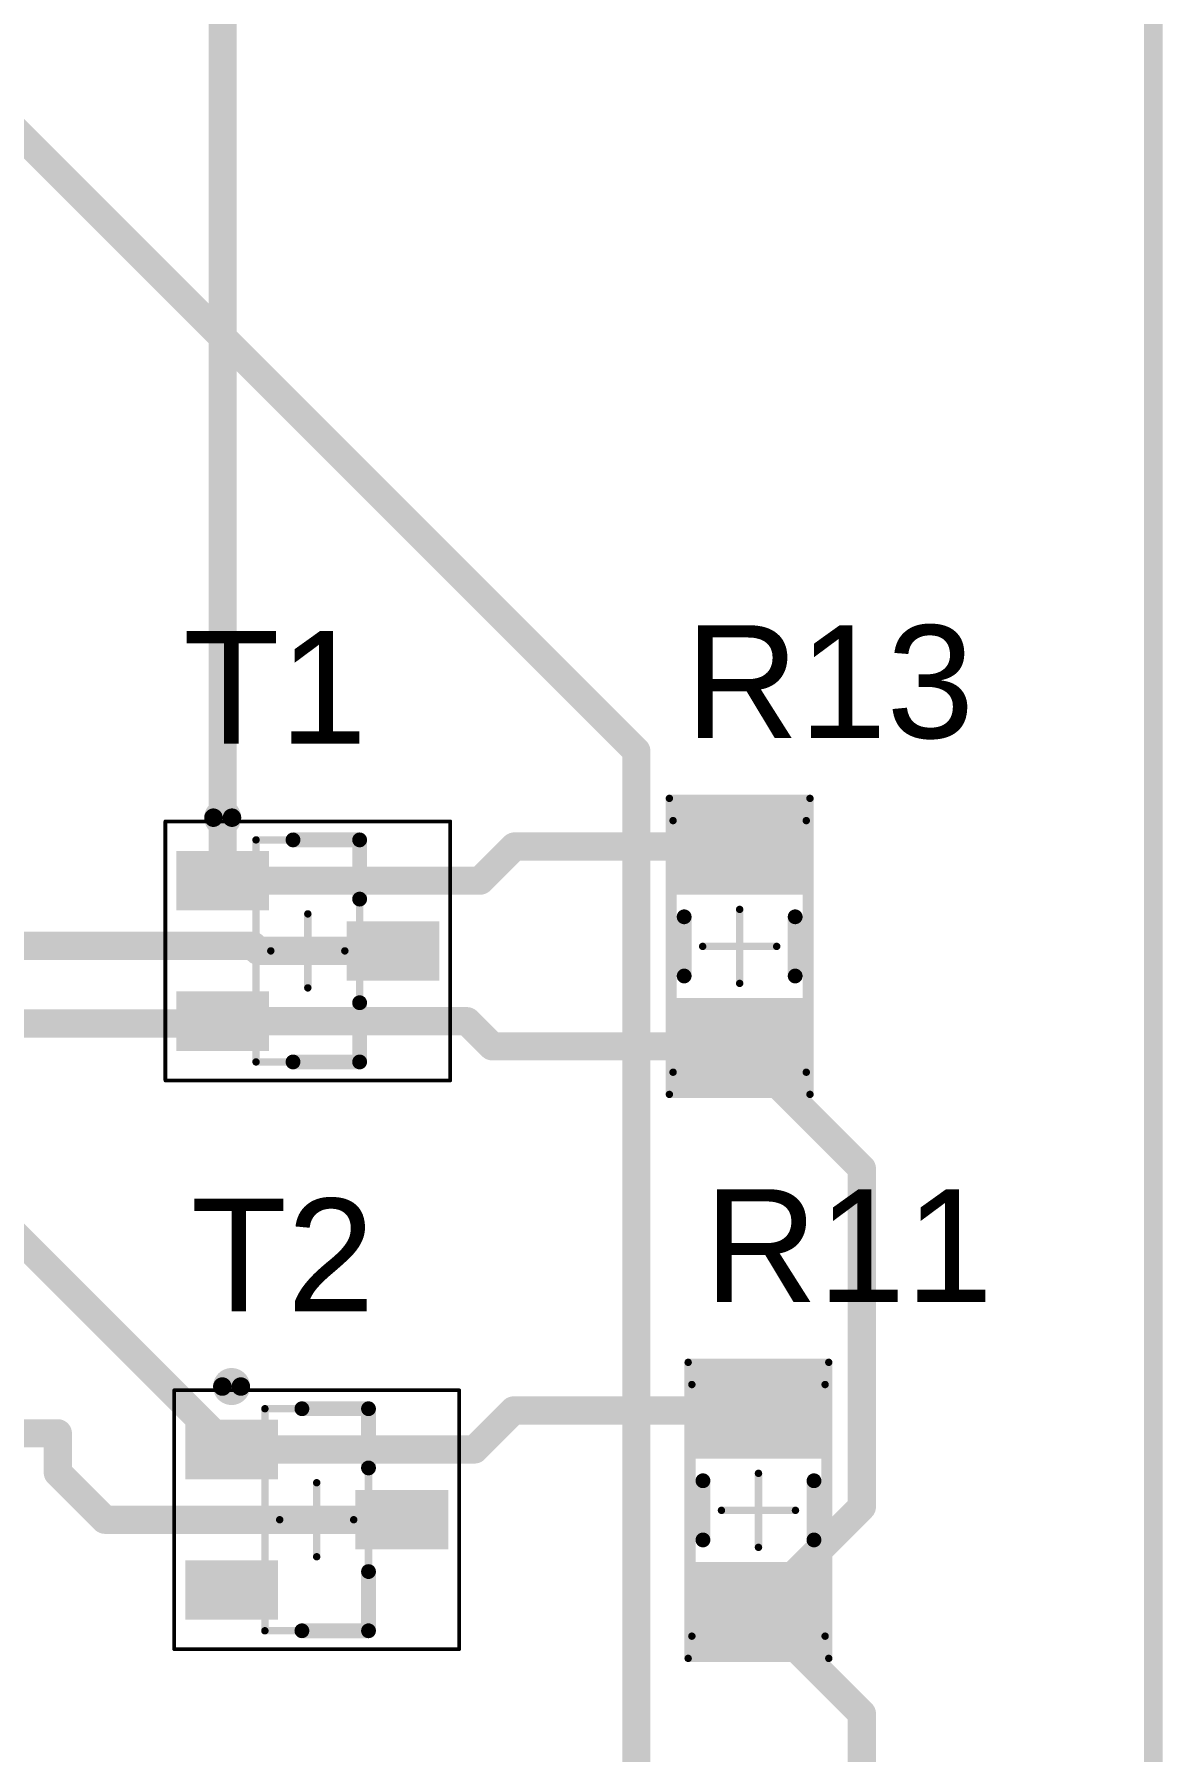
# Model space of a CAD drawing. Header units: millimetres. Extents: x 2.52 to 5.37, y 1.66 to 4.63.
# Drawn here: x 4.765 to 5.365, y 2.72 to 3.633 of the extents above; entities that cross this region are included whole.
import ezdxf

# ---------------------------------------------------------------- set-up
doc = ezdxf.new("R2010")
doc.units = ezdxf.units.MM
doc.header["$MEASUREMENT"] = 0
for name, color, linetype in [('BottomLayer', 5, 'Continuous'), ('Mechanical13', 56, 'Continuous'), ('Mechanical15', 56, 'Continuous'), ('Mechanical4', 56, 'Continuous'), ('TopLayer', 1, 'Continuous'), ('TopOverlay', 2, 'Continuous'), ('TopPaste', 8, 'Continuous'), ('TopSolder', 216, 'Continuous')]:
    doc.layers.add(name, color=color, linetype=linetype)
doc.styles.add('Arial', font='arial.ttf', dxfattribs={"height": 0.2})

# ---------------------------------------------------------------- blocks, each defined once
blk = doc.blocks.new('INF_PG_SOT23_N_6')
at = {"layer": 'TopLayer'}
for points in [[(-0.06594, 0.02559), (-0.06594, 0.04921), (-0.02461, 0.04921), (-0.02461, 0.02559)], [(0.02461, -0.01181), (0.02461, 0.01181), (0.06594, 0.01181), (0.06594, -0.01181)], [(-0.06594, -0.04921), (-0.06594, -0.02559), (-0.02461, -0.02559), (-0.02461, -0.04921)]]:
    blk.add_hatch(color=1, dxfattribs=at).paths.add_polyline_path(points)
at = {"layer": 'TopPaste'}
for points in [[(-0.06594, 0.02559), (-0.06594, 0.04921), (-0.02461, 0.04921), (-0.02461, 0.02559)], [(0.02461, -0.01181), (0.02461, 0.01181), (0.06594, 0.01181), (0.06594, -0.01181)], [(-0.06594, -0.04921), (-0.06594, -0.02559), (-0.02461, -0.02559), (-0.02461, -0.04921)]]:
    blk.add_hatch(color=8, dxfattribs=at).paths.add_polyline_path(points)
at = {"layer": 'TopSolder'}
for points in [[(-0.06994, 0.02159), (-0.06994, 0.05321), (-0.02061, 0.05321), (-0.02061, 0.02159)], [(0.02061, -0.01581), (0.02061, 0.01581), (0.06994, 0.01581), (0.06994, -0.01581)], [(-0.06994, -0.05321), (-0.06994, -0.02159), (-0.02061, -0.02159), (-0.02061, -0.05321)]]:
    blk.add_hatch(color=216, dxfattribs=at).paths.add_polyline_path(points)
at = {"layer": 'Mechanical13', "const_width": 0.00394}
for points in [[(-0.02756, 0.05906), (0.02756, 0.05906)], [(-0.02756, -0.05906), (-0.02756, 0.05906)], [(0.02756, -0.05906), (0.02756, 0.05906)], [(-0.02756, -0.05906), (0.02756, -0.05906)]]:
    blk.add_lwpolyline(points, dxfattribs=at)
at = {"layer": 'Mechanical13', "const_width": 0.00197}
for points in [[(-0.02854, 0.05906, 1), (-0.02657, 0.05906, 1)], [(-0.02854, 0.05906, 1), (-0.02657, 0.05906, 1)], [(0.02657, 0.05906, 1), (0.02854, 0.05906, 1)], [(0.02657, 0.05906, 1), (0.02854, 0.05906, 1)], [(-0.02854, -0.05906, 1), (-0.02657, -0.05906, 1)], [(-0.02854, -0.05906, 1), (-0.02657, -0.05906, 1)], [(0.02657, -0.05906, 1), (0.02854, -0.05906, 1)], [(0.02657, -0.05906, 1), (0.02854, -0.05906, 1)]]:
    blk.add_lwpolyline(points, format="xyb", close=True, dxfattribs=at)
at = {"layer": 'Mechanical15'}
for points, const_width in [([(-0.07579, 0.0689), (0.07579, 0.0689)], 0.00197), ([(-0.07579, -0.0689), (-0.07579, 0.0689)], 0.00197), ([(0.07579, -0.0689), (0.07579, 0.0689)], 0.00197), ([(0, -0.01969), (0, 0.01969)], 0.00394), ([(-0.01969, 0), (0.01969, 0)], 0.00394), ([(-0.07579, -0.0689), (0.07579, -0.0689)], 0.00197)]:
    blk.add_lwpolyline(points, dxfattribs=dict(at, const_width=const_width))
for points, const_width in [([(-0.07628, 0.0689, 1), (-0.0753, 0.0689, 1)], 0.000984), ([(-0.07628, 0.0689, 1), (-0.0753, 0.0689, 1)], 0.000984), ([(0.0753, 0.0689, 1), (0.07628, 0.0689, 1)], 0.000984), ([(0.0753, 0.0689, 1), (0.07628, 0.0689, 1)], 0.000984), ([(-0.00098, 0.01969, 1), (0.00098, 0.01969, 1)], 0.00197), ([(-0.02067, 0, 1), (-0.0187, 0, 1)], 0.00197), ([(0.0187, 0, 1), (0.02067, 0, 1)], 0.00197), ([(-0.00098, -0.01969, 1), (0.00098, -0.01969, 1)], 0.00197), ([(-0.07628, -0.0689, 1), (-0.0753, -0.0689, 1)], 0.000984), ([(-0.07628, -0.0689, 1), (-0.0753, -0.0689, 1)], 0.000984), ([(0.0753, -0.0689, 1), (0.07628, -0.0689, 1)], 0.000984), ([(0.0753, -0.0689, 1), (0.07628, -0.0689, 1)], 0.000984)]:
    blk.add_lwpolyline(points, format="xyb", close=True, dxfattribs=dict(at, const_width=const_width))
at = {"layer": 'TopOverlay'}
for points, const_width in [([(-0.04035, 0.07087, 1), (-0.0502, 0.07087, 1)], 0.00984), ([(-0.05266, 0.07087, 1), (-0.04774, 0.07087, 1)], 0.00492), ([(-0.04281, 0.07087, 1), (-0.03789, 0.07087, 1)], 0.00492), ([(-0.00984, 0.05906, 1), (-0.00591, 0.05906, 1)], 0.00394), ([(0.02559, 0.05906, 1), (0.02953, 0.05906, 1)], 0.00394), ([(0.02559, 0.05906, 1), (0.02953, 0.05906, 1)], 0.00394), ([(0.02559, 0.02756, 1), (0.02953, 0.02756, 1)], 0.00394), ([(0.02559, -0.02756, 1), (0.02953, -0.02756, 1)], 0.00394), ([(-0.00984, -0.05906, 1), (-0.00591, -0.05906, 1)], 0.00394), ([(0.02559, -0.05906, 1), (0.02953, -0.05906, 1)], 0.00394), ([(0.02559, -0.05906, 1), (0.02953, -0.05906, 1)], 0.00394)]:
    blk.add_lwpolyline(points, format="xyb", close=True, dxfattribs=dict(at, const_width=const_width))
at = {"layer": 'TopOverlay', "const_width": 0.00787}
for points in [[(-0.00787, 0.05906), (0.02756, 0.05906)], [(0.02756, 0.02756), (0.02756, 0.05906)], [(0.02756, -0.05906), (0.02756, -0.02756)], [(-0.00787, -0.05906), (0.02756, -0.05906)]]:
    blk.add_lwpolyline(points, dxfattribs=at)
blk = doc.blocks.new('INF_PG_SOT23_N_7')
at = {"layer": 'TopLayer'}
for points in [[(-0.06594, 0.02559), (-0.06594, 0.04921), (-0.02461, 0.04921), (-0.02461, 0.02559)], [(0.02461, -0.01181), (0.02461, 0.01181), (0.06594, 0.01181), (0.06594, -0.01181)], [(-0.06594, -0.04921), (-0.06594, -0.02559), (-0.02461, -0.02559), (-0.02461, -0.04921)]]:
    blk.add_hatch(color=1, dxfattribs=at).paths.add_polyline_path(points)
at = {"layer": 'TopPaste'}
for points in [[(-0.06594, 0.02559), (-0.06594, 0.04921), (-0.02461, 0.04921), (-0.02461, 0.02559)], [(0.02461, -0.01181), (0.02461, 0.01181), (0.06594, 0.01181), (0.06594, -0.01181)], [(-0.06594, -0.04921), (-0.06594, -0.02559), (-0.02461, -0.02559), (-0.02461, -0.04921)]]:
    blk.add_hatch(color=8, dxfattribs=at).paths.add_polyline_path(points)
at = {"layer": 'TopSolder'}
for points in [[(-0.06994, 0.02159), (-0.06994, 0.05321), (-0.02061, 0.05321), (-0.02061, 0.02159)], [(0.02061, -0.01581), (0.02061, 0.01581), (0.06994, 0.01581), (0.06994, -0.01581)], [(-0.06994, -0.05321), (-0.06994, -0.02159), (-0.02061, -0.02159), (-0.02061, -0.05321)]]:
    blk.add_hatch(color=216, dxfattribs=at).paths.add_polyline_path(points)
at = {"layer": 'Mechanical13', "const_width": 0.00394}
for points in [[(-0.02756, 0.05906), (0.02756, 0.05906)], [(-0.02756, -0.05906), (-0.02756, 0.05906)], [(0.02756, -0.05906), (0.02756, 0.05906)], [(-0.02756, -0.05906), (0.02756, -0.05906)]]:
    blk.add_lwpolyline(points, dxfattribs=at)
at = {"layer": 'Mechanical13', "const_width": 0.00197}
for points in [[(-0.02854, 0.05906, 1), (-0.02657, 0.05906, 1)], [(-0.02854, 0.05906, 1), (-0.02657, 0.05906, 1)], [(0.02657, 0.05906, 1), (0.02854, 0.05906, 1)], [(0.02657, 0.05906, 1), (0.02854, 0.05906, 1)], [(-0.02854, -0.05906, 1), (-0.02657, -0.05906, 1)], [(-0.02854, -0.05906, 1), (-0.02657, -0.05906, 1)], [(0.02657, -0.05906, 1), (0.02854, -0.05906, 1)], [(0.02657, -0.05906, 1), (0.02854, -0.05906, 1)]]:
    blk.add_lwpolyline(points, format="xyb", close=True, dxfattribs=at)
at = {"layer": 'Mechanical15'}
for points, const_width in [([(-0.07579, 0.0689), (0.07579, 0.0689)], 0.00197), ([(-0.07579, -0.0689), (-0.07579, 0.0689)], 0.00197), ([(0.07579, -0.0689), (0.07579, 0.0689)], 0.00197), ([(0, -0.01969), (0, 0.01969)], 0.00394), ([(-0.01969, 0), (0.01969, 0)], 0.00394), ([(-0.07579, -0.0689), (0.07579, -0.0689)], 0.00197)]:
    blk.add_lwpolyline(points, dxfattribs=dict(at, const_width=const_width))
for points, const_width in [([(-0.07628, 0.0689, 1), (-0.0753, 0.0689, 1)], 0.000984), ([(-0.07628, 0.0689, 1), (-0.0753, 0.0689, 1)], 0.000984), ([(0.0753, 0.0689, 1), (0.07628, 0.0689, 1)], 0.000984), ([(0.0753, 0.0689, 1), (0.07628, 0.0689, 1)], 0.000984), ([(-0.00098, 0.01969, 1), (0.00098, 0.01969, 1)], 0.00197), ([(-0.02067, 0, 1), (-0.0187, 0, 1)], 0.00197), ([(0.0187, 0, 1), (0.02067, 0, 1)], 0.00197), ([(-0.00098, -0.01969, 1), (0.00098, -0.01969, 1)], 0.00197), ([(-0.07628, -0.0689, 1), (-0.0753, -0.0689, 1)], 0.000984), ([(-0.07628, -0.0689, 1), (-0.0753, -0.0689, 1)], 0.000984), ([(0.0753, -0.0689, 1), (0.07628, -0.0689, 1)], 0.000984), ([(0.0753, -0.0689, 1), (0.07628, -0.0689, 1)], 0.000984)]:
    blk.add_lwpolyline(points, format="xyb", close=True, dxfattribs=dict(at, const_width=const_width))
at = {"layer": 'TopOverlay'}
for points, const_width in [([(-0.04035, 0.07087, 1), (-0.0502, 0.07087, 1)], 0.00984), ([(-0.05266, 0.07087, 1), (-0.04774, 0.07087, 1)], 0.00492), ([(-0.04281, 0.07087, 1), (-0.03789, 0.07087, 1)], 0.00492), ([(-0.00984, 0.05906, 1), (-0.00591, 0.05906, 1)], 0.00394), ([(0.02559, 0.05906, 1), (0.02953, 0.05906, 1)], 0.00394), ([(0.02559, 0.05906, 1), (0.02953, 0.05906, 1)], 0.00394), ([(0.02559, 0.02756, 1), (0.02953, 0.02756, 1)], 0.00394), ([(0.02559, -0.02756, 1), (0.02953, -0.02756, 1)], 0.00394), ([(-0.00984, -0.05906, 1), (-0.00591, -0.05906, 1)], 0.00394), ([(0.02559, -0.05906, 1), (0.02953, -0.05906, 1)], 0.00394), ([(0.02559, -0.05906, 1), (0.02953, -0.05906, 1)], 0.00394)]:
    blk.add_lwpolyline(points, format="xyb", close=True, dxfattribs=dict(at, const_width=const_width))
at = {"layer": 'TopOverlay', "const_width": 0.00787}
for points in [[(-0.00787, 0.05906), (0.02756, 0.05906)], [(0.02756, 0.02756), (0.02756, 0.05906)], [(0.02756, -0.05906), (0.02756, -0.02756)], [(-0.00787, -0.05906), (0.02756, -0.05906)]]:
    blk.add_lwpolyline(points, dxfattribs=at)
blk = doc.blocks.new('C1206_20')
at = {"layer": 'TopLayer'}
for points in [[(-0.0748, -0.03346), (-0.0748, 0.03346), (-0.0315, 0.03346), (-0.0315, -0.03346)], [(0.0315, -0.03346), (0.0315, 0.03346), (0.0748, 0.03346), (0.0748, -0.03346)]]:
    blk.add_hatch(color=1, dxfattribs=at).paths.add_polyline_path(points)
at = {"layer": 'TopPaste'}
for points in [[(-0.0748, -0.03346), (-0.0748, 0.03346), (-0.0315, 0.03346), (-0.0315, -0.03346)], [(0.0315, -0.03346), (0.0315, 0.03346), (0.0748, 0.03346), (0.0748, -0.03346)]]:
    blk.add_hatch(color=8, dxfattribs=at).paths.add_polyline_path(points)
at = {"layer": 'TopSolder'}
for points in [[(-0.0788, -0.03746), (-0.0788, 0.03746), (-0.0275, 0.03746), (-0.0275, -0.03746)], [(0.0275, -0.03746), (0.0275, 0.03746), (0.0788, 0.03746), (0.0788, -0.03746)]]:
    blk.add_hatch(color=216, dxfattribs=at).paths.add_polyline_path(points)
at = {"layer": 'Mechanical13', "const_width": 0.00394}
for points in [[(0.06693, 0.03543), (-0.06693, 0.03543)], [(-0.06693, -0.03543), (-0.06693, 0.03543)], [(0.06693, -0.03543), (0.06693, 0.03543)], [(0.06693, -0.03543), (-0.06693, -0.03543)]]:
    blk.add_lwpolyline(points, dxfattribs=at)
at = {"layer": 'Mechanical13', "const_width": 0.00197}
for points in [[(-0.06791, 0.03543, 1), (-0.06594, 0.03543, 1)], [(-0.06791, 0.03543, 1), (-0.06594, 0.03543, 1)], [(0.06594, 0.03543, 1), (0.06791, 0.03543, 1)], [(0.06594, 0.03543, 1), (0.06791, 0.03543, 1)], [(-0.06791, -0.03543, 1), (-0.06594, -0.03543, 1)], [(-0.06791, -0.03543, 1), (-0.06594, -0.03543, 1)], [(0.06594, -0.03543, 1), (0.06791, -0.03543, 1)], [(0.06594, -0.03543, 1), (0.06791, -0.03543, 1)]]:
    blk.add_lwpolyline(points, format="xyb", close=True, dxfattribs=at)
at = {"layer": 'Mechanical15', "const_width": 0.00394}
for points in [[(0.07874, 0.0374), (-0.07874, 0.0374)], [(-0.07874, -0.0374), (-0.07874, 0.0374)], [(0.07874, -0.0374), (0.07874, 0.0374)], [(0, -0.01969), (0, 0.01969)], [(0.01969, 0), (-0.01969, 0)], [(0.07874, -0.0374), (-0.07874, -0.0374)]]:
    blk.add_lwpolyline(points, dxfattribs=at)
at = {"layer": 'Mechanical15', "const_width": 0.00197}
for points in [[(-0.07972, 0.0374, 1), (-0.07776, 0.0374, 1)], [(-0.07972, 0.0374, 1), (-0.07776, 0.0374, 1)], [(0.07776, 0.0374, 1), (0.07972, 0.0374, 1)], [(0.07776, 0.0374, 1), (0.07972, 0.0374, 1)], [(-0.00098, 0.01969, 1), (0.00098, 0.01969, 1)], [(-0.02067, 0, 1), (-0.0187, 0, 1)], [(0.0187, 0, 1), (0.02067, 0, 1)], [(-0.00098, -0.01969, 1), (0.00098, -0.01969, 1)], [(-0.07972, -0.0374, 1), (-0.07776, -0.0374, 1)], [(-0.07972, -0.0374, 1), (-0.07776, -0.0374, 1)], [(0.07776, -0.0374, 1), (0.07972, -0.0374, 1)], [(0.07776, -0.0374, 1), (0.07972, -0.0374, 1)]]:
    blk.add_lwpolyline(points, format="xyb", close=True, dxfattribs=at)
at = {"layer": 'TopOverlay', "const_width": 0.00787}
for points in [[(0.01575, 0.02953), (-0.01575, 0.02953)], [(0.01575, -0.02953), (-0.01575, -0.02953)]]:
    blk.add_lwpolyline(points, dxfattribs=at)
at = {"layer": 'TopOverlay', "const_width": 0.00394}
for points in [[(-0.01772, 0.02953, 1), (-0.01378, 0.02953, 1)], [(0.01378, 0.02953, 1), (0.01772, 0.02953, 1)], [(-0.01772, -0.02953, 1), (-0.01378, -0.02953, 1)], [(0.01378, -0.02953, 1), (0.01772, -0.02953, 1)]]:
    blk.add_lwpolyline(points, format="xyb", close=True, dxfattribs=at)
blk = doc.blocks.new('C1206_22')
at = {"layer": 'TopLayer'}
for points in [[(-0.0748, -0.03346), (-0.0748, 0.03346), (-0.0315, 0.03346), (-0.0315, -0.03346)], [(0.0315, -0.03346), (0.0315, 0.03346), (0.0748, 0.03346), (0.0748, -0.03346)]]:
    blk.add_hatch(color=1, dxfattribs=at).paths.add_polyline_path(points)
at = {"layer": 'TopPaste'}
for points in [[(-0.0748, -0.03346), (-0.0748, 0.03346), (-0.0315, 0.03346), (-0.0315, -0.03346)], [(0.0315, -0.03346), (0.0315, 0.03346), (0.0748, 0.03346), (0.0748, -0.03346)]]:
    blk.add_hatch(color=8, dxfattribs=at).paths.add_polyline_path(points)
at = {"layer": 'TopSolder'}
for points in [[(-0.0788, -0.03746), (-0.0788, 0.03746), (-0.0275, 0.03746), (-0.0275, -0.03746)], [(0.0275, -0.03746), (0.0275, 0.03746), (0.0788, 0.03746), (0.0788, -0.03746)]]:
    blk.add_hatch(color=216, dxfattribs=at).paths.add_polyline_path(points)
at = {"layer": 'Mechanical13', "const_width": 0.00394}
for points in [[(0.06693, 0.03543), (-0.06693, 0.03543)], [(-0.06693, -0.03543), (-0.06693, 0.03543)], [(0.06693, -0.03543), (0.06693, 0.03543)], [(0.06693, -0.03543), (-0.06693, -0.03543)]]:
    blk.add_lwpolyline(points, dxfattribs=at)
at = {"layer": 'Mechanical13', "const_width": 0.00197}
for points in [[(-0.06791, 0.03543, 1), (-0.06594, 0.03543, 1)], [(-0.06791, 0.03543, 1), (-0.06594, 0.03543, 1)], [(0.06594, 0.03543, 1), (0.06791, 0.03543, 1)], [(0.06594, 0.03543, 1), (0.06791, 0.03543, 1)], [(-0.06791, -0.03543, 1), (-0.06594, -0.03543, 1)], [(-0.06791, -0.03543, 1), (-0.06594, -0.03543, 1)], [(0.06594, -0.03543, 1), (0.06791, -0.03543, 1)], [(0.06594, -0.03543, 1), (0.06791, -0.03543, 1)]]:
    blk.add_lwpolyline(points, format="xyb", close=True, dxfattribs=at)
at = {"layer": 'Mechanical15', "const_width": 0.00394}
for points in [[(0.07874, 0.0374), (-0.07874, 0.0374)], [(-0.07874, -0.0374), (-0.07874, 0.0374)], [(0.07874, -0.0374), (0.07874, 0.0374)], [(0, -0.01969), (0, 0.01969)], [(0.01969, 0), (-0.01969, 0)], [(0.07874, -0.0374), (-0.07874, -0.0374)]]:
    blk.add_lwpolyline(points, dxfattribs=at)
at = {"layer": 'Mechanical15', "const_width": 0.00197}
for points in [[(-0.07972, 0.0374, 1), (-0.07776, 0.0374, 1)], [(-0.07972, 0.0374, 1), (-0.07776, 0.0374, 1)], [(0.07776, 0.0374, 1), (0.07972, 0.0374, 1)], [(0.07776, 0.0374, 1), (0.07972, 0.0374, 1)], [(-0.00098, 0.01969, 1), (0.00098, 0.01969, 1)], [(-0.02067, 0, 1), (-0.0187, 0, 1)], [(0.0187, 0, 1), (0.02067, 0, 1)], [(-0.00098, -0.01969, 1), (0.00098, -0.01969, 1)], [(-0.07972, -0.0374, 1), (-0.07776, -0.0374, 1)], [(-0.07972, -0.0374, 1), (-0.07776, -0.0374, 1)], [(0.07776, -0.0374, 1), (0.07972, -0.0374, 1)], [(0.07776, -0.0374, 1), (0.07972, -0.0374, 1)]]:
    blk.add_lwpolyline(points, format="xyb", close=True, dxfattribs=at)
at = {"layer": 'TopOverlay', "const_width": 0.00787}
for points in [[(0.01575, 0.02953), (-0.01575, 0.02953)], [(0.01575, -0.02953), (-0.01575, -0.02953)]]:
    blk.add_lwpolyline(points, dxfattribs=at)
at = {"layer": 'TopOverlay', "const_width": 0.00394}
for points in [[(-0.01772, 0.02953, 1), (-0.01378, 0.02953, 1)], [(0.01378, 0.02953, 1), (0.01772, 0.02953, 1)], [(-0.01772, -0.02953, 1), (-0.01378, -0.02953, 1)], [(0.01378, -0.02953, 1), (0.01772, -0.02953, 1)]]:
    blk.add_lwpolyline(points, format="xyb", close=True, dxfattribs=at)

msp = doc.modelspace()

# ---------------------------------------------------------------- linework, layer by layer
at = {"layer": 'BottomLayer', "const_width": 0.015}
for points in [[(4.319, 4.01815), (5.085, 3.25215)], [(5.085, 2.61815), (5.085, 3.25215)]]:
    msp.add_lwpolyline(points, dxfattribs=at)
at = {"layer": 'BottomLayer', "const_width": 0.0075}
msp.add_lwpolyline([(5.08125, 3.25215, 1), (5.08875, 3.25215, 1)], format="xyb", close=True, dxfattribs=at)
msp.add_lwpolyline([(5.08125, 3.25215, 1), (5.08875, 3.25215, 1)], format="xyb", close=True, dxfattribs=at)
at = {"layer": 'Mechanical4', "const_width": 0.01}
msp.add_lwpolyline([(5.36, 4.62), (5.36, 1.66)], dxfattribs=at)
at = {"layer": 'TopLayer', "const_width": 0.015}
for points in [[(4.865, 3.18315), (4.865, 4.2901)], [(5.002, 3.18315), (5.02015, 3.2013)], [(5.02015, 3.2013), (5.14, 3.2013)], [(4.865, 3.18315), (5.002, 3.18315)], [(4.71815, 3.14847), (4.88114, 3.14847)], [(4.88114, 3.14847), (4.88387, 3.14575)], [(4.88387, 3.14575), (4.95555, 3.14575)], [(4.856, 3.10835), (4.995, 3.10835)], [(4.856, 3.10715), (4.856, 3.10835)], [(4.995, 3.10835), (5.00835, 3.095)], [(4.678, 3.10715), (4.856, 3.10715)], [(5.00835, 3.095), (5.14, 3.095)], [(5.14, 3.095), (5.205, 3.03)], [(4.715, 3.03447), (4.86892, 2.88055)], [(5.205, 2.85), (5.205, 3.03)], [(4.999, 2.88055), (5.01975, 2.9013)], [(5.01975, 2.9013), (5.15, 2.9013)], [(4.64899, 2.88912), (4.77731, 2.88912)], [(4.77731, 2.86815), (4.77731, 2.88912)], [(4.86892, 2.88055), (4.86972, 2.88055)], [(4.86972, 2.88055), (4.999, 2.88055)], [(4.77731, 2.86815), (4.80231, 2.84315)], [(4.80231, 2.84315), (4.96028, 2.84315)], [(5.15, 2.795), (5.205, 2.85)], [(5.15, 2.795), (5.205, 2.74)], [(5.205, 2.54), (5.205, 2.74)]]:
    msp.add_lwpolyline(points, dxfattribs=at)
at = {"layer": 'TopLayer', "const_width": 0.0075}
for points in [[(5.0164, 3.2013, 1), (5.0239, 3.2013, 1)], [(5.0164, 3.2013, 1), (5.0239, 3.2013, 1)], [(5.13625, 3.2013, 1), (5.14375, 3.2013, 1)], [(4.86125, 3.18315, 1), (4.86875, 3.18315, 1)], [(4.86125, 3.18315, 1), (4.86875, 3.18315, 1)], [(4.99825, 3.18315, 1), (5.00575, 3.18315, 1)], [(4.99825, 3.18315, 1), (5.00575, 3.18315, 1)], [(4.87739, 3.14847, 1), (4.88489, 3.14847, 1)], [(4.87739, 3.14847, 1), (4.88489, 3.14847, 1)], [(4.88012, 3.14575, 1), (4.88762, 3.14575, 1)], [(4.88012, 3.14575, 1), (4.88762, 3.14575, 1)], [(4.9518, 3.14575, 1), (4.9593, 3.14575, 1)], [(4.85225, 3.10835, 1), (4.85975, 3.10835, 1)], [(4.85225, 3.10835, 1), (4.85975, 3.10835, 1)], [(4.99125, 3.10835, 1), (4.99875, 3.10835, 1)], [(4.99125, 3.10835, 1), (4.99875, 3.10835, 1)], [(4.85225, 3.10715, 1), (4.85975, 3.10715, 1)], [(4.85225, 3.10715, 1), (4.85975, 3.10715, 1)], [(5.0046, 3.095, 1), (5.0121, 3.095, 1)], [(5.0046, 3.095, 1), (5.0121, 3.095, 1)], [(5.13625, 3.095, 1), (5.14375, 3.095, 1)], [(5.13625, 3.095, 1), (5.14375, 3.095, 1)], [(5.20125, 3.03, 1), (5.20875, 3.03, 1)], [(5.20125, 3.03, 1), (5.20875, 3.03, 1)], [(5.016, 2.9013, 1), (5.0235, 2.9013, 1)], [(5.016, 2.9013, 1), (5.0235, 2.9013, 1)], [(5.14625, 2.9013, 1), (5.15375, 2.9013, 1)], [(4.77356, 2.88912, 1), (4.78106, 2.88912, 1)], [(4.77356, 2.88912, 1), (4.78106, 2.88912, 1)], [(4.86517, 2.88055, 1), (4.87267, 2.88055, 1)], [(4.86517, 2.88055, 1), (4.87267, 2.88055, 1)], [(4.86597, 2.88055, 1), (4.87347, 2.88055, 1)], [(4.86597, 2.88055, 1), (4.87347, 2.88055, 1)], [(4.99525, 2.88055, 1), (5.00275, 2.88055, 1)], [(4.99525, 2.88055, 1), (5.00275, 2.88055, 1)], [(4.77356, 2.86815, 1), (4.78106, 2.86815, 1)], [(4.77356, 2.86815, 1), (4.78106, 2.86815, 1)], [(4.79856, 2.84315, 1), (4.80606, 2.84315, 1)], [(4.79856, 2.84315, 1), (4.80606, 2.84315, 1)], [(4.95653, 2.84315, 1), (4.96403, 2.84315, 1)], [(5.20125, 2.85, 1), (5.20875, 2.85, 1)], [(5.20125, 2.85, 1), (5.20875, 2.85, 1)], [(5.14625, 2.795, 1), (5.15375, 2.795, 1)], [(5.14625, 2.795, 1), (5.15375, 2.795, 1)], [(5.20125, 2.74, 1), (5.20875, 2.74, 1)], [(5.20125, 2.74, 1), (5.20875, 2.74, 1)]]:
    msp.add_lwpolyline(points, format="xyb", close=True, dxfattribs=at)

# ---------------------------------------------------------------- block references
for name, p in [('INF_PG_SOT23_N_7', (4.91028, 3.14575)), ('INF_PG_SOT23_N_6', (4.915, 2.84315))]:
    msp.add_blockref(name, p)
at = {"rotation": 270}
for name, p in [('C1206_20', (5.14, 3.14815)), ('C1206_22', (5.15, 2.84815))]:
    msp.add_blockref(name, p, dxfattribs=at)

# ---------------------------------------------------------------- texts
at = {"layer": 'TopOverlay', "style": 'Arial'}
for s, p in [('R13', (5.111, 3.259)), ('T1', (4.844, 3.256)), ('T2', (4.848, 2.954)), ('R11', (5.121, 2.959))]:
    msp.add_text(s, height=0.06, dxfattribs=at).set_placement(p)

doc.saveas('drawing.dxf')
